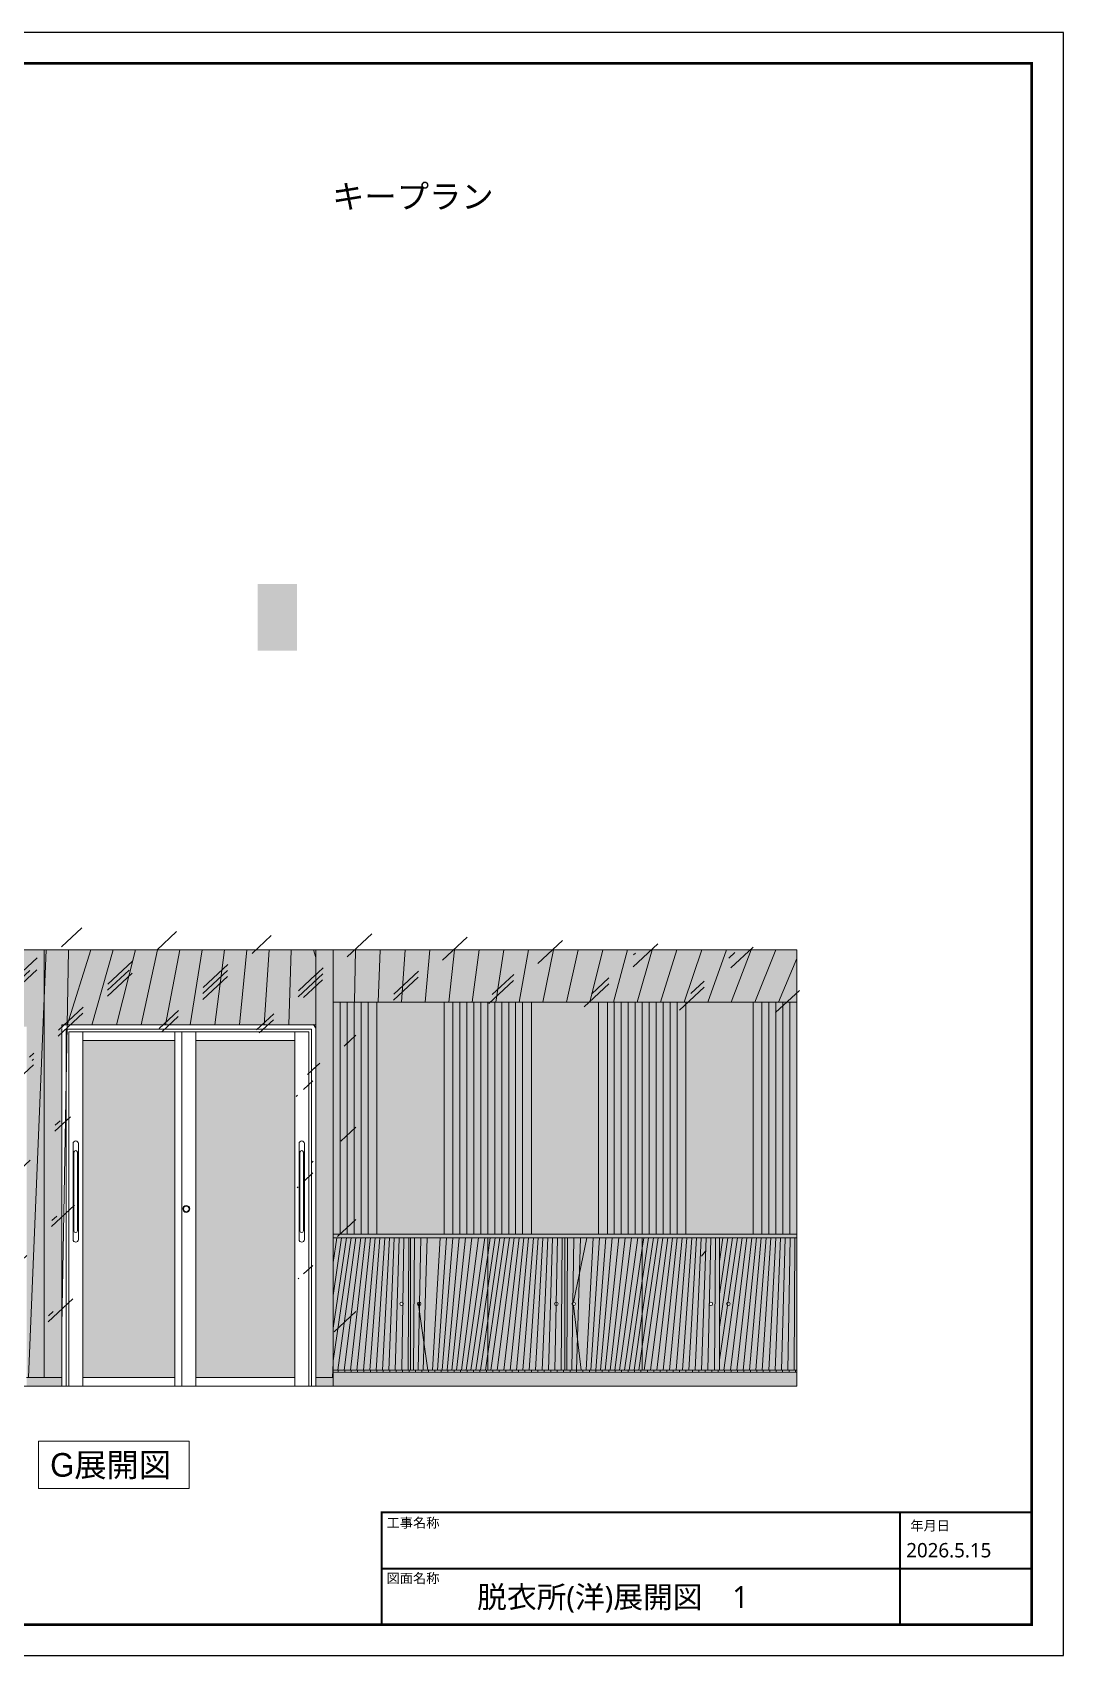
# Model space of a CAD drawing. Header units: millimetres. Extents: x 0 to 1313252738, y -131 to 560100888.
# Drawn here: x 1312728249 to 1312734154, y 559991826 to 560001127 of the extents above; entities that cross this region are included whole.
import ezdxf

# ---------------------------------------------------------------- set-up
doc = ezdxf.new("R2010")
doc.units = ezdxf.units.MM
doc.layers.get('0').update_dxf_attribs({"lineweight": 0})
doc.layers.add('003間仕切り', color=7, linetype='Continuous', lineweight=13)
doc.layers.add('01用紙枠', color=5, linetype='Continuous')
doc.styles.add('onnjuku', font='arial.ttf')
doc.styles.add('メイリオ', font='')
doc.styles.get('メイリオ').set_extended_font_data('Meiryo')
pattern_1 = [(269, (-13596.86607003212, -67877.89714384079), (31.74516432121542, -0.5541139043837529), [])]

msp = doc.modelspace()

# ---------------------------------------------------------------- hatches: boundary and pattern name
at = {"true_color": 0x875d3b, "transparency": 33554636}
h = msp.add_hatch(color=37, dxfattribs=at)
h.dxf.hatch_style = 1
h.paths.add_polyline_path([(1312729764.924588, 559997965.5561234), (1312729539.385678, 559997965.5561234), (1312729539.385678, 559997584.4104621), (1312729764.924588, 559997584.4104621)])
h = msp.add_hatch(color=37, dxfattribs=at)
h.dxf.hatch_style = 1
h.paths.add_polyline_path([(1312728416.944795, 559995869.9256929), (1312729871.319796, 559995869.9256929), (1312729871.319796, 559995439.9256932), (1312728416.944795, 559995439.9256932)])
h.paths.add_polyline_path([(1312728316.319796, 559995869.9256929), (1312728416.944795, 559995869.9256929), (1312728416.944795, 559993369.9256929), (1312728316.319796, 559993369.9256929)])
h.paths.add_polyline_path([(1312727416.319796, 559995869.9256929), (1312728316.319796, 559995869.9256929), (1312728316.319796, 559993369.9256929), (1312728215.710452, 559993369.9256929), (1312728215.710452, 559995429.9256929), (1312727516.323428, 559995429.9256929), (1312727516.323428, 559993369.9256929), (1312727416.319796, 559993369.9256929)])
h.paths.add_polyline_path([(1312725226.319796, 559995869.9256929), (1312727416.319796, 559995869.9256929), (1312727416.319796, 559993369.9256929), (1312725226.319796, 559993369.9256929)])
at = {"true_color": 0x6a4a2f, "transparency": 33554687}
h = msp.add_hatch(dxfattribs=at)
h.set_pattern_fill('CORK', color=27, scale=43, angle=87.99999999999999)
h.set_pattern_definition([(87.99999999999999, (-13596.86607003212, -67877.89714384079), (-136.441832658782, 4.76465378730896), []), (223, (-13526.26282680907, -67812.05855440506), (263.3544714961987, -282.4130948776107), [193.07559, -193.07559]), (223, (-13525.07166336224, -67777.94809624036), (263.3544714961987, -282.4130948776107), [193.07559, -193.07559]), (223, (-13523.88049991542, -67743.83763807567), (263.3544714961987, -282.4130948776107), [193.07559, -193.07559])])
h.paths.add_polyline_path([(1312727416.319796, 559995869.9256929), (1312725226.319796, 559995869.9256929), (1312725226.319796, 559993419.9256929), (1312727416.319796, 559993419.9256929)])
h.paths.add_polyline_path([(1312728316.319796, 559995869.9256929), (1312727416.319796, 559995869.9256929), (1312727416.319796, 559993419.9256929), (1312727516.323428, 559993419.9256929), (1312727516.323428, 559995429.9256929), (1312728215.710452, 559995429.9256929), (1312728215.710452, 559993419.9256929), (1312728316.319796, 559993419.9256929)])
h.paths.add_polyline_path([(1312729871.319796, 559995869.9256929), (1312728316.319796, 559995869.9256929), (1312728316.319796, 559993419.9256929), (1312728416.944796, 559993419.9256929), (1312728416.944796, 559993369.9256929), (1312728416.944795, 559995438.6756929), (1312729871.319796, 559995441.1756932), (1312729871.319796, 559993372.4256932), (1312729871.319796, 559993369.9256929), (1312729871.319796, 559995419.9256932), (1312729871.319796, 559995439.9256932)])
h.paths.add_polyline_path([(1312732626.319796, 559995869.9256929), (1312729971.319796, 559995869.9256929), (1312729971.319796, 559995569.9256929), (1312732626.319796, 559995569.9256929)])
h.paths.add_polyline_path([(1312729971.319796, 559995869.9256929), (1312729871.319796, 559995869.9256929), (1312729871.319796, 559993419.9256932), (1312729971.319796, 559993419.9256932)])
at = {"true_color": 0x875d3b, "transparency": 33554636}
h = msp.add_hatch(color=37, dxfattribs=at)
h.dxf.hatch_style = 1
h.paths.add_polyline_path([(1312729871.319796, 559995869.9256929), (1312729971.319796, 559995869.9256929), (1312729971.319796, 559993369.9256929), (1312729871.319796, 559993369.9256929)])
h = msp.add_hatch(color=37, dxfattribs=at)
h.dxf.hatch_style = 1
h.paths.add_polyline_path([(1312729971.319796, 559995869.9256929), (1312732626.319796, 559995869.9256929), (1312732626.319796, 559995619.9256929), (1312732626.319796, 559995569.9256929), (1312729971.319796, 559995569.9256929)])
at = {"true_color": 0x31211b, "transparency": 33554687}
h = msp.add_hatch(color=19, dxfattribs=at)
h.dxf.hatch_style = 1
h.paths.add_polyline_path([(1312732586.319796, 559995569.9256929), (1312732626.319796, 559995569.9256929), (1312732626.319796, 559994239.9256929), (1312732586.319796, 559994239.9256929)])
h.paths.add_polyline_path([(1312732546.319796, 559995569.9256929), (1312732586.319796, 559995569.9256929), (1312732586.319796, 559994239.9256929), (1312732546.319795, 559994239.9256929)])
h.paths.add_polyline_path([(1312732506.319795, 559995569.9256929), (1312732546.319796, 559995569.9256929), (1312732546.319795, 559994239.9256929), (1312732506.319795, 559994239.9256929)])
h.paths.add_polyline_path([(1312732466.319795, 559995569.9256929), (1312732506.319795, 559995569.9256929), (1312732506.319795, 559994239.9256929), (1312732466.319795, 559994239.9256929)])
h.paths.add_polyline_path([(1312732426.319796, 559995569.9256929), (1312732466.319795, 559995569.9256929), (1312732466.319795, 559994239.9256929), (1312732426.319796, 559994239.9256929)])
h.paths.add_polyline_path([(1312731901.319796, 559995569.9256929), (1312731941.319796, 559995569.9256929), (1312731941.319796, 559994239.9256929), (1312731901.319796, 559994239.9256929)])
h.paths.add_polyline_path([(1312731861.319796, 559995569.9256929), (1312731901.319796, 559995569.9256929), (1312731901.319796, 559994239.9256929), (1312731861.319796, 559994239.9256929)])
h.paths.add_polyline_path([(1312731821.319795, 559995569.9256929), (1312731861.319796, 559995569.9256929), (1312731861.319796, 559994239.9256929), (1312731821.319795, 559994239.9256929)])
h.paths.add_polyline_path([(1312731541.319796, 559995569.9256929), (1312731581.319795, 559995569.9256929), (1312731581.319795, 559994239.9256929), (1312731541.319796, 559994239.9256929)])
h.paths.add_polyline_path([(1312731781.319795, 559995569.9256929), (1312731821.319795, 559995569.9256929), (1312731821.319795, 559994239.9256929), (1312731781.319795, 559994239.9256929)])
h.paths.add_polyline_path([(1312731741.319796, 559995569.9256929), (1312731781.319795, 559995569.9256929), (1312731781.319795, 559994239.9256929), (1312731741.319796, 559994239.9256929)])
h.paths.add_polyline_path([(1312731701.319796, 559995569.9256929), (1312731741.319796, 559995569.9256929), (1312731741.319796, 559994239.9256929), (1312731701.319796, 559994239.9256929)])
h.paths.add_polyline_path([(1312731661.319796, 559995569.9256929), (1312731701.319796, 559995569.9256929), (1312731701.319796, 559994239.9256929), (1312731661.319795, 559994239.9256929)])
h.paths.add_polyline_path([(1312731621.319795, 559995569.9256929), (1312731661.319796, 559995569.9256929), (1312731661.319795, 559994239.9256929), (1312731621.319795, 559994239.9256929)])
h.paths.add_polyline_path([(1312731581.319795, 559995569.9256929), (1312731621.319795, 559995569.9256929), (1312731621.319795, 559994239.9256929), (1312731581.319795, 559994239.9256929)])
h.paths.add_polyline_path([(1312731016.319796, 559995569.9256929), (1312731056.319796, 559995569.9256929), (1312731056.319796, 559994239.9256929), (1312731016.319796, 559994239.9256929)])
h.paths.add_polyline_path([(1312730976.319796, 559995569.9256929), (1312731016.319796, 559995569.9256929), (1312731016.319796, 559994239.9256929), (1312730976.319796, 559994239.9256929)])
h.paths.add_polyline_path([(1312730936.319795, 559995569.9256929), (1312730976.319796, 559995569.9256929), (1312730976.319796, 559994239.9256929), (1312730936.319795, 559994239.9256929)])
h.paths.add_polyline_path([(1312730896.319795, 559995569.9256929), (1312730936.319795, 559995569.9256929), (1312730936.319795, 559994239.9256929), (1312730896.319795, 559994239.9256929)])
h.paths.add_polyline_path([(1312730856.319796, 559995569.9256929), (1312730896.319795, 559995569.9256929), (1312730896.319795, 559994239.9256929), (1312730856.319796, 559994239.9256929)])
h.paths.add_polyline_path([(1312730816.319796, 559995569.9256929), (1312730856.319796, 559995569.9256929), (1312730856.319796, 559994239.9256929), (1312730816.319796, 559994239.9256929)])
h.paths.add_polyline_path([(1312730776.319796, 559995569.9256929), (1312730816.319796, 559995569.9256929), (1312730816.319796, 559994239.9256929), (1312730776.319795, 559994239.9256929)])
h.paths.add_polyline_path([(1312730736.319795, 559995569.9256929), (1312730776.319796, 559995569.9256929), (1312730776.319795, 559994239.9256929), (1312730736.319795, 559994239.9256929)])
h.paths.add_polyline_path([(1312730696.319795, 559995569.9256929), (1312730736.319795, 559995569.9256929), (1312730736.319795, 559994239.9256929), (1312730696.319795, 559994239.9256929)])
h.paths.add_polyline_path([(1312730656.319796, 559995569.9256929), (1312730696.319795, 559995569.9256929), (1312730696.319795, 559994239.9256929), (1312730656.319796, 559994239.9256929)])
h.paths.add_polyline_path([(1312730131.319796, 559995569.9256929), (1312730171.319796, 559995569.9256929), (1312730171.319796, 559994239.9256929), (1312730131.319796, 559994239.9256929)])
h.paths.add_polyline_path([(1312730091.319796, 559995569.9256929), (1312730131.319796, 559995569.9256929), (1312730131.319796, 559994239.9256929), (1312730091.319795, 559994239.9256929)])
h.paths.add_polyline_path([(1312730051.319795, 559995569.9256929), (1312730091.319796, 559995569.9256929), (1312730091.319795, 559994239.9256929), (1312730051.319795, 559994239.9256929)])
h.paths.add_polyline_path([(1312730011.319795, 559995569.9256929), (1312730051.319795, 559995569.9256929), (1312730051.319795, 559994239.9256929), (1312730011.319795, 559994239.9256929)])
h.paths.add_polyline_path([(1312729971.319796, 559995569.9256929), (1312730011.319795, 559995569.9256929), (1312730011.319795, 559994239.9256929), (1312729971.319796, 559994239.9256929)])
at = {"true_color": 0xffffff, "transparency": 33554687}
h = msp.add_hatch(color=7, dxfattribs=at)
h.dxf.hatch_style = 1
h.paths.add_polyline_path([(1312730171.319796, 559995569.9256929), (1312730221.319796, 559995569.9256929), (1312730221.319796, 559994239.9256929), (1312730171.319796, 559994239.9256929)])
at = {"transparency": 33554687}
h = msp.add_hatch(color=256, dxfattribs=at)
h.dxf.hatch_style = 1
h.set_gradient(color1=(255, 255, 255), color2=(99, 100, 102), name='INVCYLINDER')
h.paths.add_polyline_path([(1312730221.319796, 559995569.9256929), (1312730606.319796, 559995569.9256929), (1312730606.319796, 559994239.9256929), (1312730221.319796, 559994239.9256929)])
at = {"true_color": 0xffffff, "transparency": 33554687}
h = msp.add_hatch(color=7, dxfattribs=at)
h.dxf.hatch_style = 1
h.paths.add_polyline_path([(1312730606.319796, 559995569.9256929), (1312730656.319796, 559995569.9256929), (1312730656.319796, 559994239.9256929), (1312730606.319796, 559994239.9256929)])
h = msp.add_hatch(color=7, dxfattribs=at)
h.dxf.hatch_style = 1
h.paths.add_polyline_path([(1312731056.319796, 559995569.9256929), (1312731106.319796, 559995569.9256929), (1312731106.319796, 559994239.9256929), (1312731056.319796, 559994239.9256929)])
at = {"transparency": 33554687}
h = msp.add_hatch(color=256, dxfattribs=at)
h.dxf.hatch_style = 1
h.set_gradient(color1=(255, 255, 255), color2=(99, 100, 102), name='INVCYLINDER')
h.paths.add_polyline_path([(1312731106.319796, 559995569.9256929), (1312731491.319796, 559995569.9256929), (1312731491.319796, 559994239.9256929), (1312731106.319796, 559994239.9256929)])
at = {"true_color": 0xffffff, "transparency": 33554687}
h = msp.add_hatch(color=7, dxfattribs=at)
h.dxf.hatch_style = 1
h.paths.add_polyline_path([(1312731491.319796, 559995569.9256929), (1312731541.319796, 559995569.9256929), (1312731541.319796, 559994239.9256929), (1312731491.319796, 559994239.9256929)])
h = msp.add_hatch(color=7, dxfattribs=at)
h.dxf.hatch_style = 1
h.paths.add_polyline_path([(1312732376.319796, 559995569.9256929), (1312732426.319796, 559995569.9256929), (1312732426.319796, 559994239.9256929), (1312732376.319796, 559994239.9256929)])
h.paths.add_polyline_path([(1312731941.319796, 559995569.9256929), (1312731991.319796, 559995569.9256929), (1312731991.319796, 559994239.9256929), (1312731941.319796, 559994239.9256929)])
at = {"transparency": 33554687}
h = msp.add_hatch(color=256, dxfattribs=at)
h.dxf.hatch_style = 1
h.set_gradient(color1=(255, 255, 255), color2=(99, 100, 102), name='INVCYLINDER')
h.paths.add_polyline_path([(1312731991.319796, 559995569.9256929), (1312732376.319796, 559995569.9256929), (1312732376.319796, 559994239.9256929), (1312731991.319796, 559994239.9256929)])
h = msp.add_hatch(color=256, dxfattribs=at)
h.dxf.hatch_style = 1
h.set_gradient(color1=(173, 221, 247), name='CYLINDER')
h.paths.add_polyline_path([(1312728536.944796, 559995349.9256929), (1312729064.132296, 559995349.9256929), (1312729064.132296, 559993419.9256929), (1312728536.944796, 559993419.9256929)])
h = msp.add_hatch(color=256, dxfattribs=at)
h.dxf.hatch_style = 1
h.set_gradient(color1=(173, 221, 247), name='CYLINDER')
h.paths.add_polyline_path([(1312729184.132296, 559995349.9256929), (1312729751.319796, 559995349.9256929), (1312729751.319796, 559993419.9256932), (1312729184.132296, 559993419.9256932)])
at = {"true_color": 0x5d5e5f, "transparency": 33554687}
h = msp.add_hatch(color=251, dxfattribs=at)
h.dxf.hatch_style = 1
h.paths.add_polyline_path([(1312729971.319796, 559994239.9256929), (1312732626.319796, 559994239.9256929), (1312732626.319796, 559994219.9256929), (1312731741.319796, 559994219.9256929), (1312731298.819796, 559994219.9256929), (1312729971.319796, 559994219.9256929)])
at = {"transparency": 33554687}
h = msp.add_hatch(dxfattribs=at)
h.set_pattern_fill('AR-CONC', color=256, scale=9.1, angle=180)
h.set_pattern_definition([(230, (-26506.61802721024, 4761.474133133888), (-1657.880487863636, 145.0456784040182), [173.355, -1906.905]), (175, (-26506.61802721024, 4761.474133133888), (320.7151349672208, -1738.61729167522), [138.684, -1525.529315947]), (280.4514447, (-26644.77429091024, 4773.561239983886), (-1337.165348522215, -1593.571542400975), [147.3290800799996, -1620.621225859997]), (226.1842, (-26506.61802721024, 4299.194133133889), (-2466.819272118383, 382.5851841878174), [260.0325, -2860.3575]), (276.63555761, (-26712.18611721024, 4331.075983133896), (-2160.377619868678, -2251.577733839265), [220.9937105739996, -2430.934034255995]), (171.18415117, (-26506.61802721024, 4299.194133133889), (-2160.377619991292, -2251.577733728347), [208.025700337, -2288.283560472]), (201, (-26737.75802721023, 4414.764133133895), (-1379.690960549105, 930.6133035024973), [173.355, -1906.905]), (146, (-26737.75802721023, 4414.764133133895), (-562.3984579635886, -1676.110491713105), [138.684, -1525.524]), (251.451445, (-26852.73227387023, 4492.315242223893), (-1942.089415436317, -745.4971968617374), [147.3290800799996, -1620.618432159997]), (217.5, (-26506.61802721024, 4761.474133133888), (-28.10628958038563, -769.4508537456932), [0, -1507.0328, 0, -1548.638, 0, -1531.3025]), (187.5, (-26506.61802721024, 4761.474133133888), (-608.0589288437823, -911.6432308448874), [0, -882.9547999999999, 0, -1472.3618, 0, -583.6285]), (147.4999999999999, (-25991.17582721024, 4761.474133133888), (-1233.87441601853, 52.13157033332848), [0, -577.85, 0, -1802.892, 0, -2392.299]), (137.5, (-25760.03582721023, 4761.474133133888), (-1347.975550612764, -231.3810684033304), [0, -751.2049999999998, 0, -1197.3052, 0, -1698.878999999999])])
h.paths.add_polyline_path([(1312729971.319796, 559994239.9256929), (1312732626.319796, 559994239.9256929), (1312732626.319796, 559994219.9256929), (1312731741.319796, 559994219.9256929), (1312731298.819796, 559994219.9256929), (1312729971.319796, 559994219.9256929)])
at = {"true_color": 0x000000, "transparency": 33554687}
h = msp.add_hatch(dxfattribs=at)
h.set_pattern_fill('AR-CONC', color=18, scale=0.5400000000000001, angle=180)
h.set_pattern_definition([(230, (-26506.61802721024, 4761.474133133888), (-98.37972125784216, 8.607106191007677), [10.287, -113.157]), (175, (-26506.61802721024, 4761.474133133888), (19.03144756948343, -103.170696429079), [8.229600000000001, -90.52591545180002]), (280.4514447, (-26514.81631099024, 4762.191390023887), (-79.3482734287908, -94.56358603258533), [8.74260475199998, -96.16873208399984]), (226.1842, (-26506.61802721024, 4734.042133133887), (-146.3826820817501, 22.70285708367268), [15.4305, -169.7355]), (276.63555761, (-26518.81657321024, 4735.934023133887), (-128.1982323878116, -133.6101072827696), [13.11391249559998, -144.2532284063996]), (171.18415117, (-26506.61802721024, 4734.042133133887), (-128.1982323950876, -133.6101072761876), [12.3443822178, -135.7882552368]), (201, (-26520.33402721023, 4740.900133133894), (-81.87177128533155, 55.22320702102731), [10.287, -113.157]), (146, (-26520.33402721023, 4740.900133133894), (-33.37309530772944, -99.46150170605243), [8.229600000000001, -90.5256]), (251.451445, (-26527.15667481424, 4745.502067079883), (-115.2448664105067, -44.23829519838881), [8.74260475199998, -96.16856630399984]), (217.5, (-26506.61802721024, 4761.474133133888), (-1.667845755319586, -45.65972099150267), [0, -89.42832000000001, 0, -91.8972, 0, -90.8685]), (187.5, (-26506.61802721024, 4761.474133133888), (-36.08261775556511, -54.09751040178453), [0, -52.39512, 0, -87.37092000000001, 0, -34.63290000000001]), (147.4999999999999, (-26476.03134721024, 4761.474133133888), (-73.21892139011055, 3.093521756043668), [0, -34.29, 0, -106.9848, 0, -141.9606]), (137.5, (-26462.31534721024, 4761.474133133888), (-79.98975794844975, -13.73030515799982), [0, -44.57699999999999, 0, -71.04888000000003, 0, -100.8126])])
h.paths.add_polyline_path([(1312729971.319796, 559994239.9256929), (1312732626.319796, 559994239.9256929), (1312732626.319796, 559994219.9256929), (1312731741.319796, 559994219.9256929), (1312731298.819796, 559994219.9256929), (1312729971.319796, 559994219.9256929)])
at = {"true_color": 0x51362d, "transparency": 33554582}
h = msp.add_hatch(color=39, dxfattribs=at)
h.dxf.hatch_style = 1
h.paths.add_polyline_path([(1312729971.319796, 559994219.9256929), (1312730413.819796, 559994219.9256929), (1312730413.819796, 559993461.9256929), (1312729971.319796, 559993461.9256929)])
h.paths.add_polyline_path([(1312730373.819796, 559993840.9256929, 1), (1312730353.819796, 559993840.9256929, 1)], flags=16)
at = {"true_color": 0x6a4a2f, "transparency": 33554687}
h = msp.add_hatch(dxfattribs=at)
h.set_pattern_fill('ANSI31', color=27, scale=10, angle=224)
h.set_pattern_definition(pattern_1)
h.paths.add_polyline_path([(1312729971.319796, 559994219.9256929), (1312730413.819796, 559994219.9256929), (1312730413.819796, 559993461.9256929), (1312729971.319796, 559993461.9256929)])
h.paths.add_polyline_path([(1312730353.819796, 559993840.9256929, 1), (1312730373.819796, 559993840.9256929, 1)], flags=16)
at = {"true_color": 0x51362d, "transparency": 33554582}
h = msp.add_hatch(color=39, dxfattribs=at)
h.dxf.hatch_style = 1
h.paths.add_polyline_path([(1312730413.819796, 559994219.9256929), (1312730856.319796, 559994219.9256929), (1312730856.319796, 559993461.9256929), (1312730413.819796, 559993461.9256929)])
h.paths.add_polyline_path([(1312730453.819796, 559993840.9256929, 1), (1312730473.819796, 559993840.9256929, 1)], flags=16)
at = {"true_color": 0x6a4a2f, "transparency": 33554687}
h = msp.add_hatch(dxfattribs=at)
h.set_pattern_fill('ANSI31', color=27, scale=10, angle=224)
h.set_pattern_definition(pattern_1)
h.paths.add_polyline_path([(1312730413.819796, 559994219.9256929), (1312730856.319796, 559994219.9256929), (1312730856.319796, 559993461.9256929), (1312730413.819796, 559993461.9256929)])
h.paths.add_polyline_path([(1312730453.819796, 559993840.9256929, 1), (1312730473.819796, 559993840.9256929, 1)], flags=16)
at = {"true_color": 0x51362d, "transparency": 33554582}
h = msp.add_hatch(color=39, dxfattribs=at)
h.dxf.hatch_style = 1
h.paths.add_polyline_path([(1312730856.319796, 559994219.9256929), (1312731298.819796, 559994219.9256929), (1312731298.819796, 559993461.9256929), (1312730856.319796, 559993461.9256929)])
h.paths.add_polyline_path([(1312731238.819796, 559993840.9256929, 1), (1312731258.819796, 559993840.9256929, 1)], flags=16)
at = {"true_color": 0x6a4a2f, "transparency": 33554687}
h = msp.add_hatch(dxfattribs=at)
h.set_pattern_fill('ANSI31', color=27, scale=10, angle=224)
h.set_pattern_definition(pattern_1)
h.paths.add_polyline_path([(1312730856.319796, 559994219.9256929), (1312731298.819796, 559994219.9256929), (1312731298.819796, 559993461.9256929), (1312730856.319796, 559993461.9256929)])
h.paths.add_polyline_path([(1312731238.819796, 559993840.9256929, 1), (1312731258.819796, 559993840.9256929, 1)], flags=16)
at = {"true_color": 0x51362d, "transparency": 33554582}
h = msp.add_hatch(color=39, dxfattribs=at)
h.dxf.hatch_style = 1
h.paths.add_polyline_path([(1312731298.819796, 559994219.9256929), (1312731741.319796, 559994219.9256929), (1312731741.319796, 559993461.9256929), (1312731298.819796, 559993461.9256929)])
h.paths.add_polyline_path([(1312731338.819796, 559993840.9256929, 1), (1312731358.819796, 559993840.9256929, 1)], flags=16)
at = {"true_color": 0x6a4a2f, "transparency": 33554687}
h = msp.add_hatch(dxfattribs=at)
h.set_pattern_fill('ANSI31', color=27, scale=10, angle=224)
h.set_pattern_definition(pattern_1)
h.paths.add_polyline_path([(1312731298.819796, 559994219.9256929), (1312731741.319796, 559994219.9256929), (1312731741.319796, 559993461.9256929), (1312731298.819796, 559993461.9256929)])
h.paths.add_polyline_path([(1312731338.819796, 559993840.9256929, 1), (1312731358.819796, 559993840.9256929, 1)], flags=16)
at = {"true_color": 0x51362d, "transparency": 33554582}
h = msp.add_hatch(color=39, dxfattribs=at)
h.dxf.hatch_style = 1
h.paths.add_polyline_path([(1312731741.319796, 559994219.9256929), (1312732183.819796, 559994219.9256929), (1312732183.819796, 559993840.9256929), (1312732183.819796, 559993461.9256929), (1312731741.319796, 559993461.9256929)])
h.paths.add_polyline_path([(1312732123.819796, 559993840.9256929, 1), (1312732143.819796, 559993840.9256929, 1)], flags=16)
at = {"true_color": 0x6a4a2f, "transparency": 33554687}
h = msp.add_hatch(dxfattribs=at)
h.set_pattern_fill('ANSI31', color=27, scale=10, angle=224)
h.set_pattern_definition(pattern_1)
h.paths.add_polyline_path([(1312731741.319796, 559994219.9256929), (1312732183.819796, 559994219.9256929), (1312732183.819796, 559993840.9256929), (1312732183.819796, 559993461.9256929), (1312731741.319796, 559993461.9256929)])
h.paths.add_polyline_path([(1312732123.819796, 559993840.9256929, 1), (1312732143.819796, 559993840.9256929, 1)], flags=16)
at = {"true_color": 0x51362d, "transparency": 33554582}
h = msp.add_hatch(color=39, dxfattribs=at)
h.dxf.hatch_style = 1
h.paths.add_polyline_path([(1312732183.819796, 559994219.9256929), (1312732626.319796, 559994219.9256929), (1312732626.319796, 559993461.9256929), (1312732183.819796, 559993461.9256929)])
h.paths.add_polyline_path([(1312732223.819796, 559993840.9256929, 1), (1312732243.819796, 559993840.9256929, 1)], flags=16)
at = {"true_color": 0x6a4a2f, "transparency": 33554687}
h = msp.add_hatch(dxfattribs=at)
h.set_pattern_fill('ANSI31', color=27, scale=10, angle=224)
h.set_pattern_definition([(269, (-26506.61802721024, 4761.474133133888), (31.74516432121542, -0.5541139043837529), [])])
h.paths.add_polyline_path([(1312732183.819796, 559994219.9256929), (1312732626.319796, 559994219.9256929), (1312732626.319796, 559993461.9256929), (1312732183.819796, 559993461.9256929)])
h.paths.add_polyline_path([(1312732223.819796, 559993840.9256929, 1), (1312732243.819796, 559993840.9256929, 1)], flags=16)
at = {"transparency": 33554687}
h = msp.add_hatch(dxfattribs=at)
h.set_pattern_fill('ANSI31', color=256, scale=8.400000000000002, angle=180)
h.set_pattern_definition([(225, (-26506.61802721024, 4761.474133133888), (18.85853785424522, -18.85853785424523), [])])
h.paths.add_polyline_path([(1312729971.319796, 559993461.9256929), (1312732626.319796, 559993461.9256929), (1312732626.319796, 559993449.9256929), (1312729971.319796, 559993449.9256929)])
at = {"true_color": 0x515252, "transparency": 33554687}
h = msp.add_hatch(color=251, dxfattribs=at)
h.dxf.hatch_style = 1
h.paths.add_polyline_path([(1312729971.319796, 559993449.9256929), (1312732626.319796, 559993449.9256929), (1312732626.319796, 559993369.9256929), (1312729971.319796, 559993369.9256929)])

# ---------------------------------------------------------------- linework, layer by layer
for p, q in [((1312732626.319796, 559995869.9256929), (1312725226.319796, 559995869.9256929)), ((1312728316.319796, 559995869.9256929), (1312728316.319796, 559993419.9256929)), ((1312729871.319796, 559995869.9256929), (1312729871.319796, 559993369.9256932)), ((1312729971.319796, 559995869.9256929), (1312729971.319796, 559993369.9256932)), ((1312732626.319796, 559995869.9256929), (1312732626.319796, 559993369.9256932)), ((1312732626.319796, 559993369.9256929), (1312732626.319796, 559995869.9256929)), ((1312732626.319796, 559995869.9256929), (1312732626.319796, 559995619.9256929)), ((1312732626.319796, 559995569.9256929), (1312729971.319796, 559995569.9256929)), ((1312729971.319796, 559995569.9256929), (1312729971.319796, 559994239.9256929)), ((1312730171.319796, 559995569.9256929), (1312730171.319796, 559994239.9256929)), ((1312730221.319796, 559995569.9256929), (1312730221.319796, 559994239.9256929)), ((1312730606.319796, 559994239.9256929), (1312730606.319796, 559995569.9256929)), ((1312731056.319796, 559994239.9256929), (1312731056.319796, 559995569.9256929)), ((1312731106.319796, 559994239.9256929), (1312731106.319796, 559995569.9256929)), ((1312731491.319796, 559994239.9256929), (1312731491.319796, 559995569.9256929)), ((1312731541.319796, 559994239.9256929), (1312731541.319796, 559995569.9256929)), ((1312731941.319796, 559994239.9256929), (1312731941.319796, 559995569.9256929)), ((1312731991.319796, 559994239.9256929), (1312731991.319796, 559995569.9256929)), ((1312732376.319796, 559995569.9256929), (1312732376.319796, 559994239.9256929)), ((1312732426.319796, 559995569.9256929), (1312732426.319796, 559994239.9256929)), ((1312732626.319796, 559995569.9256929), (1312732526.319796, 559995569.9256929)), ((1312732626.319796, 559995569.9256929), (1312732586.319796, 559995569.9256929)), ((1312732626.319796, 559995619.9256929), (1312732626.319796, 559995569.9256929)), ((1312732626.319796, 559995569.9256929), (1312732626.319796, 559994239.9256929)), ((1312729871.319796, 559995439.9256932), (1312728416.944795, 559995439.9256932)), ((1312728416.944795, 559995439.9256932), (1312728416.944795, 559995419.9256932)), ((1312728416.944795, 559995414.9256932), (1312728416.944796, 559993369.9256929)), ((1312728441.944795, 559995414.9256932), (1312729846.319796, 559995414.9256932)), ((1312728441.944795, 559995414.9256932), (1312728441.944796, 559993369.9256929)), ((1312728456.944795, 559995399.9256932), (1312728456.944796, 559993369.9256929)), ((1312728456.944796, 559995399.9256929), (1312729831.319796, 559995399.9256932)), ((1312728536.944796, 559995399.9256929), (1312728456.944796, 559995399.9256929)), ((1312728456.944796, 559995399.9256929), (1312728496.944795, 559995399.9256929)), ((1312728536.944796, 559995399.9256932), (1312728536.944796, 559993369.9256929)), ((1312729064.132296, 559995399.9256932), (1312729064.132296, 559993369.9256929)), ((1312729104.132296, 559995399.9256932), (1312729104.132296, 559993369.9256929)), ((1312729184.132296, 559995399.9256932), (1312729184.132296, 559993369.9256929)), ((1312729751.319796, 559995399.9256929), (1312729751.319796, 559993369.9256932)), ((1312729831.319796, 559995399.9256929), (1312729751.319796, 559995399.9256932)), ((1312729831.319796, 559995399.9256929), (1312729831.319796, 559993369.9256932)), ((1312729846.319796, 559995414.9256932), (1312729846.319796, 559993369.9256932)), ((1312729871.319796, 559993369.9256932), (1312729871.319796, 559995439.9256932)), ((1312729871.319796, 559995419.9256932), (1312729871.319796, 559993369.9256932)), ((1312729064.132296, 559995349.9256929), (1312728536.944796, 559995349.9256929)), ((1312729751.319796, 559995349.9256929), (1312729184.132296, 559995349.9256929)), ((1312728481.944795, 559994209.9256932), (1312728481.944795, 559994759.9256932)), ((1312728486.944795, 559994709.9256932), (1312728486.944795, 559994484.9256932)), ((1312728506.944795, 559994709.9256932), (1312728506.944795, 559994484.9256932)), ((1312728511.944796, 559994209.9256932), (1312728511.944796, 559994759.9256932)), ((1312729776.319796, 559994209.9256932), (1312729776.319796, 559994759.9256932)), ((1312729781.319796, 559994709.9256932), (1312729781.319796, 559994484.9256932)), ((1312729801.319796, 559994709.9256932), (1312729801.319796, 559994484.9256932)), ((1312729806.319796, 559994209.9256932), (1312729806.319796, 559994759.9256932)), ((1312728486.944795, 559994484.9256932), (1312728486.944795, 559994259.9256932)), ((1312728506.944795, 559994484.9256932), (1312728506.944795, 559994259.9256932)), ((1312729781.319796, 559994484.9256932), (1312729781.319796, 559994259.9256932)), ((1312729801.319796, 559994484.9256932), (1312729801.319796, 559994259.9256932)), ((1312732626.319796, 559994239.9256929), (1312729971.319796, 559994239.9256929)), ((1312732626.319796, 559994219.9256929), (1312729971.319796, 559994219.9256929)), ((1312730856.319796, 559994219.9256929), (1312729971.319796, 559994219.9256929)), ((1312729971.319796, 559994219.9256929), (1312730413.819796, 559994219.9256929)), ((1312730413.819796, 559994219.9256929), (1312730413.819796, 559993461.9256929)), ((1312730856.319796, 559994219.9256929), (1312730856.319796, 559993461.9256929)), ((1312731741.319796, 559994219.9256929), (1312731298.819796, 559994219.9256929)), ((1312731298.819796, 559994219.9256929), (1312731298.819796, 559993461.9256929)), ((1312732626.319796, 559994219.9256929), (1312731741.319796, 559994219.9256929)), ((1312731741.319796, 559994219.9256929), (1312731741.319796, 559993461.9256929)), ((1312732626.319796, 559994219.9256929), (1312731741.319796, 559994219.9256929)), ((1312731741.319796, 559994219.9256929), (1312732183.819796, 559994219.9256929)), ((1312732183.819796, 559994219.9256929), (1312732183.819796, 559993461.9256929)), ((1312732183.819796, 559994219.9256929), (1312732183.819796, 559993840.9256929)), ((1312732626.319796, 559993369.9256929), (1312732626.319796, 559994219.9256929)), ((1312728416.944796, 559993419.9256929), (1312728215.710452, 559993419.9256929)), ((1312729064.132296, 559993419.9256929), (1312728536.944796, 559993419.9256929)), ((1312729751.319796, 559993419.9256932), (1312729184.132296, 559993419.9256932)), ((1312729751.319796, 559993369.9256932), (1312729751.319796, 559993419.9256932)), ((1312729971.319796, 559993419.9256932), (1312729871.319796, 559993419.9256932)), ((1312732626.319796, 559993461.9256929), (1312729971.319796, 559993461.9256929)), ((1312732626.319796, 559993449.9256929), (1312729971.319796, 559993449.9256929)), ((1312729971.319796, 559993369.9256932), (1312729971.319796, 559993419.9256932)), ((1312732626.319796, 559993369.9256929), (1312724329.777037, 559993369.9256929)), ((1312732626.319796, 559993369.9256929), (1312729971.319796, 559993369.9256929))]:
    msp.add_line(p, q)
at = {"color": 27, "true_color": 0x6a4a2f, "transparency": 33554687}
for p, q in [((1312730011.319795, 559995569.9256929), (1312730011.319795, 559994239.9256929)), ((1312730051.319795, 559995569.9256929), (1312730051.319795, 559994239.9256929)), ((1312730091.319796, 559995569.9256929), (1312730091.319795, 559994239.9256929)), ((1312730131.319796, 559995569.9256929), (1312730131.319796, 559994239.9256929)), ((1312730696.319795, 559995569.9256929), (1312730696.319795, 559994239.9256929)), ((1312730736.319795, 559995569.9256929), (1312730736.319795, 559994239.9256929)), ((1312730776.319796, 559995569.9256929), (1312730776.319795, 559994239.9256929)), ((1312730816.319796, 559995569.9256929), (1312730816.319796, 559994239.9256929)), ((1312730856.319796, 559994239.9256929), (1312730856.319796, 559995569.9256929)), ((1312730896.319795, 559995569.9256929), (1312730896.319795, 559994239.9256929)), ((1312730936.319795, 559995569.9256929), (1312730936.319795, 559994239.9256929)), ((1312730976.319796, 559995569.9256929), (1312730976.319796, 559994239.9256929)), ((1312731016.319796, 559995569.9256929), (1312731016.319796, 559994239.9256929)), ((1312731581.319795, 559995569.9256929), (1312731581.319795, 559994239.9256929)), ((1312731621.319795, 559995569.9256929), (1312731621.319795, 559994239.9256929)), ((1312731661.319796, 559995569.9256929), (1312731661.319795, 559994239.9256929)), ((1312731701.319796, 559995569.9256929), (1312731701.319796, 559994239.9256929)), ((1312731741.319796, 559994239.9256929), (1312731741.319796, 559995569.9256929)), ((1312731781.319795, 559995569.9256929), (1312731781.319795, 559994239.9256929)), ((1312731821.319795, 559995569.9256929), (1312731821.319795, 559994239.9256929)), ((1312731861.319796, 559995569.9256929), (1312731861.319796, 559994239.9256929)), ((1312731901.319796, 559995569.9256929), (1312731901.319796, 559994239.9256929)), ((1312732466.319795, 559995569.9256929), (1312732466.319795, 559994239.9256929)), ((1312732506.319795, 559995569.9256929), (1312732506.319795, 559994239.9256929)), ((1312732546.319796, 559995569.9256929), (1312732546.319795, 559994239.9256929)), ((1312732586.319796, 559995569.9256929), (1312732586.319796, 559994239.9256929))]:
    msp.add_line(p, q, dxfattribs=at)
at = {"color": 7, "true_color": 0xffffff, "transparency": 33554687}
msp.add_line((1312730656.319796, 559994239.9256929), (1312730656.319796, 559995569.9256929), dxfattribs=at)
for centre, radius in [((1312729129.984623, 559994384.9256932), 20), ((1312729129.984623, 559994384.9256932), 16.01813614368438), ((1312730363.819796, 559993840.9256929), 10), ((1312730463.819796, 559993840.9256929), 10), ((1312731248.819796, 559993840.9256929), 10), ((1312731348.819796, 559993840.9256929), 10), ((1312732133.819796, 559993840.9256929), 10), ((1312732233.819796, 559993840.9256929), 10)]:
    msp.add_circle(centre, radius)
for centre, radius, start, end in [((1312728496.944795, 559994759.9256932), 15, 0, 180), ((1312728496.944795, 559994709.9256932), 10, 0, 180), ((1312729791.319796, 559994759.9256932), 15, 0, 180), ((1312729791.319796, 559994709.9256932), 10, 0, 180), ((1312728496.944795, 559994259.9256932), 10, 180, 0), ((1312729791.319796, 559994259.9256932), 10, 180, 0), ((1312728496.944795, 559994209.9256932), 15, 180, 0), ((1312729791.319796, 559994209.9256932), 15, 180, 0)]:
    msp.add_arc(centre, radius, start, end)
at = {"layer": '01用紙枠'}
msp.add_lwpolyline([(1312721000.204579, 560001127.1261177), (1312721000.204579, 559991825.7119551), (1312734153.719557, 559991825.7119551), (1312734153.719557, 560001127.1261177)], close=True, dxfattribs=at)
msp.add_lwpolyline([(1312721000.204579, 560001127.1261177), (1312721000.204579, 559991825.7119551), (1312734153.719557, 559991825.7119551), (1312734153.719557, 560001127.1261177)], close=True, dxfattribs=at)
for points, const_width in [([(1312721182.956749, 559992001.9273868), (1312733970.967387, 559992001.9273868), (1312733970.967387, 560000950.9106857), (1312721182.956749, 560000950.9106857)], 15.65894640197697), ([(1312721182.956749, 559992001.9273868), (1312733970.967387, 559992001.9273868), (1312733970.967387, 560000950.9106857), (1312721182.956749, 560000950.9106857)], 15.65894640197697), ([(1312733216.871338, 559992646.3114884), (1312730249.093698, 559992646.3114884), (1312730249.093698, 559992324.1194376), (1312733216.871338, 559992324.1194376)], 11.44271904827546), ([(1312733216.871338, 559992646.3114884), (1312733970.967387, 559992646.3114884), (1312733970.967387, 559992324.1194376), (1312733216.871338, 559992324.1194376)], 11.44271904827546), ([(1312733216.871338, 559992324.1194376), (1312730249.093698, 559992324.1194376), (1312730249.093698, 559992001.9273868), (1312733216.871338, 559992001.9273868)], 11.44271904827546), ([(1312733216.871338, 559992324.1194376), (1312733970.967387, 559992324.1194376), (1312733970.967387, 559992001.9273868), (1312733216.871338, 559992001.9273868)], 11.44271904827546)]:
    msp.add_lwpolyline(points, close=True, dxfattribs=dict(at, const_width=const_width))

# ---------------------------------------------------------------- texts
at = {"layer": '003間仕切り', "insert": (1312729965.800276, 560000254.7287548), "char_height": 135.5541498739987, "attachment_point": 1, "style": 'onnjuku'}
msp.add_mtext_dynamic_manual_height_columns('{\\fMS PGothic|b0|i0|c128|p50;キープラン}', width=924.11091506111, gutter_width=677.7707493699937, heights=[0], dxfattribs=at)
at = {"layer": '003間仕切り', "insert": (1312728350.776922, 559992986.0258951), "char_height": 135.5541498739987, "attachment_point": 1, "style": 'onnjuku', "bg_fill": 16, "box_fill_scale": 1.5, "bg_fill_color": 256, "bg_fill_transparency": 0}
msp.add_mtext_dynamic_manual_height_columns('{\\fMS PGothic|b0|i0|c128|p50;G展開図}', width=728.9306381903825, gutter_width=677.7707493699937, heights=[0], dxfattribs=at)
at = {"layer": '01用紙枠', "style": 'メイリオ'}
for s, height, p in [('工事名称', 55.55035356605575, (1312730276.868875, 559992558.8196814)), ('年月日', 55.55035356605575, (1312733276.587968, 559992542.0362703)), ('2026.5.15', 82.38757714758333, (1312733253.095033, 559992388.2391553)), ('図面名称', 55.55035356605575, (1312730276.868875, 559992240.7939073)), ('脱衣所(洋)展開図\u30001', 124.9882955236254, (1312730795.482329, 559992098.6336727))]:
    msp.add_text(s, height=height, dxfattribs=at).set_placement(p)

doc.saveas('drawing.dxf')
